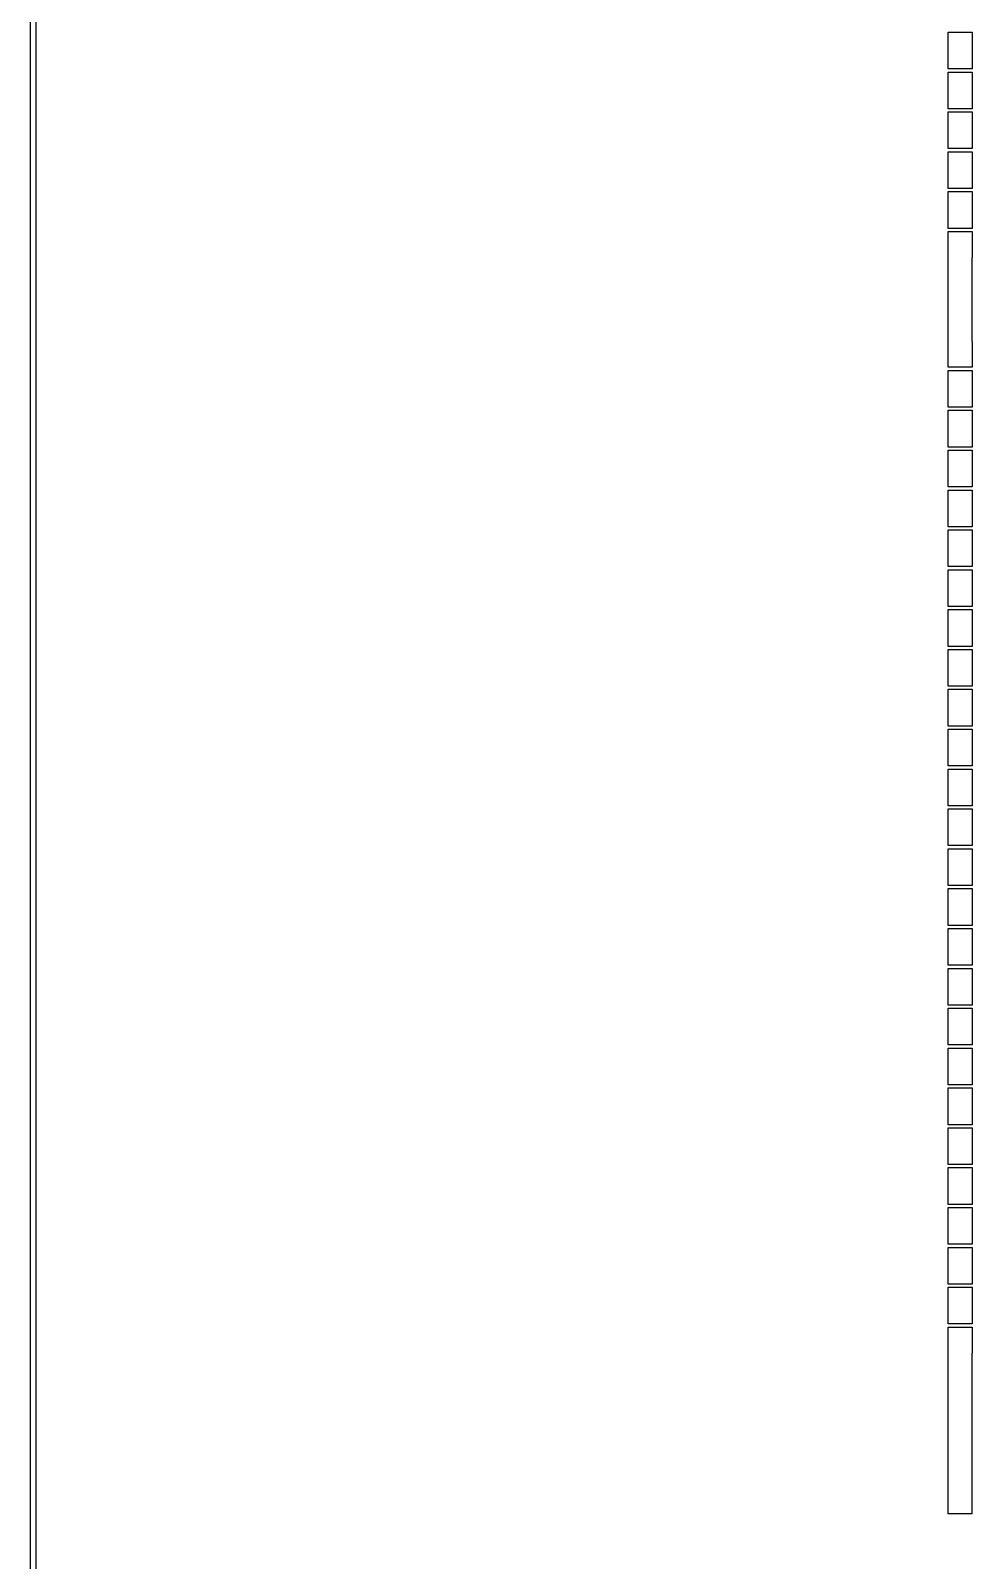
# Model space of a CAD drawing. Extents: x -145 to 145, y -175 to 185.
# Drawn here: x -145.1 to -108.8, y -111.9 to -53 of the extents above; entities that cross this region are included whole.
import ezdxf

# ---------------------------------------------------------------- set-up
doc = ezdxf.new("R2010")
doc.units = 0
doc.layers.add('screen_exp-1p', color=7, linetype='CONTINUOUS')

msp = doc.modelspace()

# ---------------------------------------------------------------- linework, layer by layer
at = {"layer": 'screen_exp-1p'}
for points in [[(-145.1, 185.1), (145.1, 185.1), (145.1, -175.1), (-145.1, -175.1), (-145.1, 185.1)], [(-144.9, 0.1), (-134.9, 0.1), (-134.9, -0.1), (-144.9, -0.1), (-144.9, -174.9), (144.9, -174.9), (144.9, -0.1), (134.9, -0.1), (134.9, 0.1), (144.9, 0.1), (144.9, 184.9), (-144.9, 184.9), (-144.9, 0.1)], [(-109.75, -53.032), (-108.825, -53.032), (-108.825, -54.448), (-109.75, -54.448), (-109.75, -53.032)], [(-109.75, -54.568), (-108.825, -54.568), (-108.825, -55.984), (-109.75, -55.984), (-109.75, -54.568)], [(-109.75, -56.104), (-108.825, -56.104), (-108.825, -57.52), (-109.75, -57.52), (-109.75, -56.104)], [(-109.75, -57.64), (-108.825, -57.64), (-108.825, -59.056), (-109.75, -59.056), (-109.75, -57.64)], [(-109.75, -59.176), (-108.825, -59.176), (-108.825, -60.592), (-109.75, -60.592), (-109.75, -59.176)], [(-109.75, -60.712), (-108.825, -60.712), (-108.825, -61.712), (-108.835, -61.712), (-108.835, -64.948), (-108.825, -64.948), (-108.825, -65.948), (-109.75, -65.948), (-109.75, -60.712)], [(-109.75, -66.068), (-108.825, -66.068), (-108.825, -67.484), (-109.75, -67.484), (-109.75, -66.068)], [(-109.75, -67.604), (-108.825, -67.604), (-108.825, -69.02), (-109.75, -69.02), (-109.75, -67.604)], [(-109.75, -69.14), (-108.825, -69.14), (-108.825, -70.556), (-109.75, -70.556), (-109.75, -69.14)], [(-109.75, -70.676), (-108.825, -70.676), (-108.825, -72.092), (-109.75, -72.092), (-109.75, -70.676)], [(-109.75, -72.212), (-108.825, -72.212), (-108.825, -73.628), (-109.75, -73.628), (-109.75, -72.212)], [(-109.75, -73.748), (-108.825, -73.748), (-108.825, -75.164), (-109.75, -75.164), (-109.75, -73.748)], [(-109.75, -75.284), (-108.825, -75.284), (-108.825, -76.7), (-109.75, -76.7), (-109.75, -75.284)], [(-109.75, -76.82), (-108.825, -76.82), (-108.825, -78.236), (-109.75, -78.236), (-109.75, -76.82)], [(-109.75, -78.356), (-108.825, -78.356), (-108.825, -79.772), (-109.75, -79.772), (-109.75, -78.356)], [(-109.75, -79.892), (-108.825, -79.892), (-108.825, -81.308), (-109.75, -81.308), (-109.75, -79.892)], [(-109.75, -81.428), (-108.825, -81.428), (-108.825, -82.844), (-109.75, -82.844), (-109.75, -81.428)], [(-109.75, -82.964), (-108.825, -82.964), (-108.825, -84.38), (-109.75, -84.38), (-109.75, -82.964)], [(-109.75, -84.5), (-108.825, -84.5), (-108.825, -85.916), (-109.75, -85.916), (-109.75, -84.5)], [(-109.75, -86.036), (-108.825, -86.036), (-108.825, -87.452), (-109.75, -87.452), (-109.75, -86.036)], [(-109.75, -87.572), (-108.825, -87.572), (-108.825, -88.988), (-109.75, -88.988), (-109.75, -87.572)], [(-109.75, -89.108), (-108.825, -89.108), (-108.825, -90.524), (-109.75, -90.524), (-109.75, -89.108)], [(-109.75, -90.644), (-108.825, -90.644), (-108.825, -92.06), (-109.75, -92.06), (-109.75, -90.644)], [(-109.75, -92.18), (-108.825, -92.18), (-108.825, -93.596), (-109.75, -93.596), (-109.75, -92.18)], [(-109.75, -93.716), (-108.825, -93.716), (-108.825, -95.132), (-109.75, -95.132), (-109.75, -93.716)], [(-109.75, -95.252), (-108.825, -95.252), (-108.825, -96.668), (-109.75, -96.668), (-109.75, -95.252)], [(-109.75, -96.788), (-108.825, -96.788), (-108.825, -98.204), (-109.75, -98.204), (-109.75, -96.788)], [(-109.75, -98.324), (-108.825, -98.324), (-108.825, -99.74), (-109.75, -99.74), (-109.75, -98.324)], [(-109.75, -99.86), (-108.825, -99.86), (-108.825, -101.276), (-109.75, -101.276), (-109.75, -99.86)], [(-109.75, -101.396), (-108.825, -101.396), (-108.825, -102.812), (-109.75, -102.812), (-109.75, -101.396)], [(-108.835, -103.932), (-108.835, -110.126), (-109.75, -110.126), (-109.75, -102.932), (-108.825, -102.932), (-108.825, -103.932), (-108.835, -103.932)]]:
    msp.add_lwpolyline(points, dxfattribs=at)

doc.saveas('drawing.dxf')
